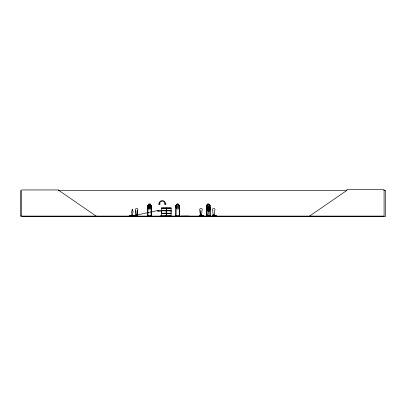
<?xml version="1.0" encoding="UTF-8"?>
<svg xmlns="http://www.w3.org/2000/svg" width="406" height="406" viewBox="0 0 406 406"><rect width="100%" height="100%" fill="white"/><g stroke="black" fill="none" stroke-linecap="round" stroke-linejoin="round"><path stroke-width="0.61" d="M161.431 213.221L161.431 210.841L171.068 210.841L171.063 213.221L161.431 213.221L161.436 212.033M166.237 212.033L166.237 213.221L166.232 210.841M166.267 212.033L166.267 210.841L166.267 213.221M171.063 212.033L171.063 210.841M132.671 215.703L132.853 212.379A0.863 0.797 -90 0 0 132.691 211.024L132.468 209.714M137.477 210.612L137.198 215.596L137.477 210.612A1.294 1.188 -90 0 0 137.477 208.78A1.294 1.188 -90 0 0 135.797 208.78A1.294 1.188 -90 0 0 135.797 210.612L136.04 215.596L135.797 210.612M214.322 215.596L214.601 210.612A1.294 1.274 -90 0 0 214.601 208.78A1.294 1.274 -90 0 0 212.795 208.78A1.294 1.274 -90 0 0 212.795 210.612L213.059 215.596M148.043 216.093L147.962 205.74M179.295 205.69L179.234 216.093L179.193 215.718L179.625 215.718M206.766 205.69L206.385 205.751L206.329 207.375L207.628 209.014L208.938 209.014L210.237 207.375M209.861 205.73L209.877 216.093M136.634 215.033L136.979 214.744L136.873 215.033M136.786 214.764L136.995 214.84M200.737 214.769L201.102 214.881L200.716 214.957M213.815 214.921L213.434 214.957M213.617 214.997L213.49 214.744M132.691 215.703L131.874 215.703L131.727 212.379A0.863 0.797 -90 0 1 131.894 211.024L132.189 209.674M132.483 215.378L132.234 215.231M132.407 215.363L132.285 215.231M200.787 214.916L200.899 214.83M207.283 209.877L208.029 209.877L208.085 211.024A0.863 0.853 -90 0 1 208.253 212.379L208.075 215.703L207.222 215.703L207.05 212.379A0.863 0.853 -90 0 1 207.222 211.024L207.288 209.877M207.476 215.287L207.745 215.287M213.414 214.881L213.698 214.992M213.774 214.769L213.551 214.749M161.421 216.088L161.436 213.698L171.068 213.698L171.068 215.992L160.187 216.053L171.063 215.926M166.216 216.083L166.232 213.698M148.906 209.014L150.22 204.091L148.906 204.091L147.611 205.735L147.611 207.375L148.906 209.014L150.22 209.014L151.514 207.375L151.514 205.735L150.22 204.091M136.761 214.81L136.639 215.013M213.551 214.85L213.627 214.891M148.926 204.137L148.291 205.751L148.291 206.979L149.144 207.953L149.992 207.953L150.834 206.979L150.834 205.751L150.2 204.137L148.926 204.137L147.657 205.751L147.698 216.093M177.046 204.137L176.407 205.751L176.407 206.979L177.26 207.953L178.107 207.953L178.95 206.979L178.95 205.751L178.315 204.137L177.046 204.137L175.773 205.751L175.686 216.068M207.649 204.137L207.009 205.751L207.009 206.979L207.862 207.953L208.709 207.953L209.552 206.979L209.552 205.751L208.917 204.137L207.649 204.137L206.375 205.751L206.426 216.093M179.259 205.73L179.584 205.751L179.625 216.093M147.576 216.043L148.048 215.718M206.329 205.735L207.628 204.091L208.938 204.091L210.237 205.735L210.278 216.068M207.304 210.947L206.329 209.719L206.329 208.075L207.628 206.436L208.938 206.436L210.237 208.075M206.375 208.09L207.649 206.476L208.065 204.35L208.491 204.35L209.552 208.09L209.552 209.323L208.709 210.298L207.862 210.298M210.237 209.719L208.938 211.359L208.065 211.359M132.173 216.088L131.701 216.078L131.874 215.53M133.62 215.789L133.523 216.088M136.015 215.251L135.924 216.088M136.228 216.078L136.35 216.002M137.563 216.093L137.796 215.251L137.233 215.251M137.928 216.083L131.691 215.89L131.691 215.53M137.68 216.093L129.072 216.088L129.433 215.89M132.737 216.083L133.066 215.53L132.696 215.53L132.696 215.89M199.798 216.088L199.899 215.251L200.224 215.251L200.224 215.789M200.041 216.083L203.695 216.073L199.899 215.926L200.29 216.002M201.493 216.088L201.66 215.251L201.99 215.251L202.026 216.002M201.812 215.251L201.63 215.926M203.071 216.088L203.543 215.789L200.046 215.789M212.637 216.002L212.617 215.251L212.942 215.251L212.942 215.789M212.719 216.083L213.109 216.093M214.175 215.789L214.175 216.002M214.53 215.251L214.201 216.078L214.383 215.251L214.708 215.251L214.571 216.078M214.368 216.002L214.53 215.926M215.789 216.088L216.261 215.789L212.764 215.789L212.764 215.251L212.795 215.926M216.159 216.088L216.413 216.073L212.759 216.083M209.364 216.093L206.862 216.093L206.943 215.53L207.151 215.89M206.872 216.088L207.293 216.083L207.024 216.093M208.121 216.083L208.253 216.028M209.029 215.982L209.283 215.89L207.04 215.89M309.545 216.093L346.815 190.444L346.815 189.688L384.081 189.688L384.081 216.093L20.3 216.093L20.3 190.444M137.467 216.002L137.588 216.073M129.235 216.093L131.605 215.89M130.194 216.093L130.285 216.088M132.823 216.033L133.066 216.028M201.422 216.002L201.335 216.088M214.672 216.083L214.348 215.926M176.128 205.746L175.783 205.751M132.97 215.789L136.035 215.139M137.264 214.875L157.482 210.577M132.168 209.674L132.574 209.785M147.997 205.73L147.652 205.751M151.128 205.73L151.453 205.751L151.413 216.093M58.403 190.444L347.008 190.444M383.797 190.444L385.7 190.444L385.7 216.312L21.609 216.312L21.609 189.957L58.88 189.957L58.88 190.444L96.146 216.093M209.861 205.624L210.186 205.751L208.917 204.137M161.431 207.979L171.073 207.979M161.436 208.212L171.063 208.212M161.4 210.531L171.104 210.531M200.067 210.612L200.341 215.596L201.62 215.596L201.883 210.612A1.294 1.274 -90 0 0 201.883 208.78A1.294 1.274 -90 0 0 200.077 208.78A1.294 1.274 -90 0 0 200.077 210.612L200.331 215.596M161.4 210.678L171.104 210.678M158.345 210.81L161.578 210.81M132.691 211.024L132.671 210.09M158.345 211.029L161.578 211.029M208.07 211.318L208.917 211.318M161.4 213.383L171.104 213.383M161.4 213.531L171.104 213.531M136.594 214.657L137.177 214.657L137.233 215.789M213.297 214.657L213.297 215.789L213.282 214.657L213.881 214.657L213.881 215.789M213.048 215.596L214.338 215.596M134.021 215.682L134.878 215.682M201.442 215.682L202.3 215.682M214.16 215.682L215.018 215.682M131.843 215.789L135.553 215.926L135.589 215.251L136.152 215.251L136.152 215.789M151.062 215.718L151.54 216.063M175.742 215.718L176.174 215.718L176.174 216.093M210.227 215.718L209.795 215.718L209.795 216.093M130.585 215.819L131.158 215.819M148.043 215.825L151.062 215.825M176.174 215.825L179.193 215.825M206.776 215.825L209.795 215.825M212.597 216.002L216.281 216.002M176.113 205.619L176.092 216.093M208.222 216.028L208.227 215.53M207.578 209.973L207.009 209.323L207.009 208.09L207.649 206.476L208.491 207.106L208.923 206.471L210.191 208.09M213.866 214.657L213.881 215.926M210.146 215.718L210.146 216.093M208.329 215.982L208.329 215.53L208.121 215.89M207.715 215.982L207.776 215.134L207.385 215.134L207.385 215.89M207.04 215.53L207.05 215.982M206.776 216.093L206.776 215.718L206.344 215.718L206.344 216.093M206.7 205.619L206.735 216.093M201.163 215.926L201.163 214.657L200.564 214.657L200.564 215.789M200.077 215.251L200.077 215.926M189.094 216.093L181.335 216.093M175.823 215.718L175.823 216.093M166.272 208.075L166.267 210.364M166.272 213.698L166.272 215.992M166.232 208.075L166.237 210.364M161.578 210.623L161.578 211.216M158.345 210.435L158.345 211.404M157.482 210.435L157.482 211.404M151.144 215.718L151.144 216.093M151.093 205.614L151.062 216.093M147.967 215.718L147.962 216.093M137.654 215.251L137.654 215.789L135.731 215.789L135.731 215.251M137.142 214.657L137.142 215.789M136.634 214.657L136.594 215.789M132.97 215.53L132.97 215.926M132.787 215.53L132.787 215.982M132.625 215.89L132.65 215.134L132.26 215.134L132.265 215.926M131.965 215.89L131.965 215.53L131.595 215.53L131.605 215.982M207.324 207.542L208.009 208.78L207.293 210.059L208.222 209.009C208.577 210.729 209.973 210.09 208.456 208.77C209.75 207.573 208.709 206.867 208.242 208.527L207.324 207.542M149.347 204.35L148.931 206.471L149.347 207.106L149.768 207.106L150.205 205.751L149.768 204.35L149.347 204.35M177.463 204.35L177.052 206.471L177.463 207.106L177.889 207.106L178.32 205.751L177.889 204.35L177.463 204.35M208.065 206.69L207.654 208.811L208.065 209.45L208.491 209.45L208.923 208.09L208.491 206.69L208.065 206.69M177.026 204.091L175.727 205.735L175.727 207.375L177.026 209.014L178.335 209.014L179.635 207.375L179.635 205.735L178.335 204.091L177.026 204.091M160.065 203.873L159.279 204.629L158.497 203.873L159.035 203.873A3.258 3.258 0 0 1 162.298 200.615A3.258 3.258 0 0 1 165.557 203.873L166.095 203.873L165.262 204.629L164.425 203.873L164.963 203.873A2.72 2.72 0 0 0 162.243 201.153A2.72 2.72 0 0 0 159.522 203.873L160.065 203.873M171.073 208.06L161.431 208.06L161.436 210.364L171.068 210.364L171.068 208.075"/></g></svg>
